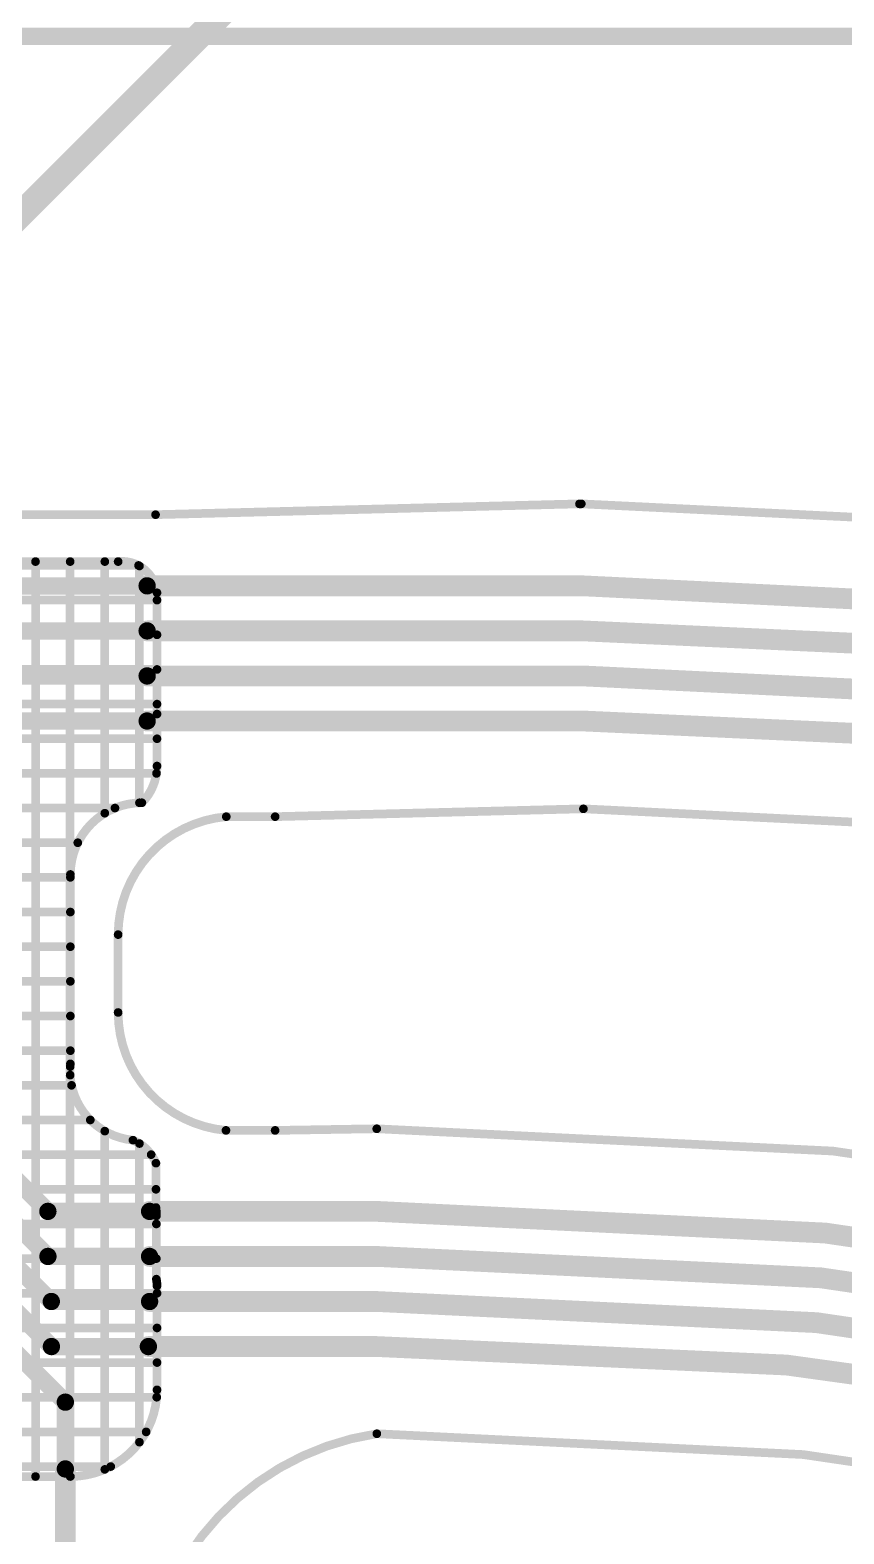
# Model space of a CAD drawing. Header units: inches. Extents: x -3.9 to 9.5, y -7 to 2.6.
# Drawn here: x 0.857 to 1.327, y -0.864 to 0.004 of the extents above; entities that cross this region are included whole.
import ezdxf

# ---------------------------------------------------------------- set-up
doc = ezdxf.new("R2010")
doc.units = ezdxf.units.IN
doc.header["$MEASUREMENT"] = 0
for name, color, linetype in [('Board Outline', 216, 'Continuous'), ('Bottom Layer', 5, 'Continuous'), ('Dimension', 6, 'Continuous'), ('Fabrication', 76, 'Continuous'), ('Top Layer', 1, 'Continuous')]:
    doc.layers.add(name, color=color, linetype=linetype)

msp = doc.modelspace()

# ---------------------------------------------------------------- linework, layer by layer
at = {"layer": 'Board Outline', "const_width": 0.005}
for points in [[(0.9299135, -0.2760443), (1.174583, -0.2698045)], [(1.174583, -0.2698045), (1.1756335, -0.2698042)], [(0.7858402, -0.2760443), (0.9299135, -0.2760443)], [(0.970717, -0.4503258), (0.9989224, -0.4503258)], [(0.9989224, -0.4503258), (1.1768424, -0.4457883)], [(0.908317, -0.5633294), (0.908317, -0.5183908)], [(0.9705536, -0.6313799), (0.9989224, -0.6313799)], [(0.9989224, -0.6313799), (1.0575815, -0.6304247)]]:
    msp.add_lwpolyline(points, dxfattribs=at)
at = {"layer": 'Board Outline', "const_width": 0.0025}
for points in [[(1.173333, -0.2698045, 1), (1.175833, -0.2698045, 1)], [(1.173333, -0.2698045, 1), (1.175833, -0.2698045, 1)], [(1.1743835, -0.2698042, 1), (1.1768835, -0.2698042, 1)], [(1.1743835, -0.2698042, 1), (1.1768835, -0.2698042, 1)], [(0.9286635, -0.2760443, 1), (0.9311635, -0.2760443, 1)], [(0.9286635, -0.2760443, 1), (0.9311635, -0.2760443, 1)], [(0.969467, -0.4503258, 1), (0.971967, -0.4503258, 1)], [(0.969467, -0.4503258, 1), (0.971967, -0.4503258, 1)], [(0.9976724, -0.4503258, 1), (1.0001724, -0.4503258, 1)], [(0.9976724, -0.4503258, 1), (1.0001724, -0.4503258, 1)], [(1.1755924, -0.4457883, 1), (1.1780924, -0.4457883, 1)], [(1.1755924, -0.4457883, 1), (1.1780924, -0.4457883, 1)], [(0.907067, -0.5183908, 1), (0.909567, -0.5183908, 1)], [(0.907067, -0.5183908, 1), (0.909567, -0.5183908, 1)], [(0.907067, -0.5633294, 1), (0.909567, -0.5633294, 1)], [(0.907067, -0.5633294, 1), (0.909567, -0.5633294, 1)], [(0.9693036, -0.6313799, 1), (0.9718036, -0.6313799, 1)], [(0.9693036, -0.6313799, 1), (0.9718036, -0.6313799, 1)], [(0.9976724, -0.6313799, 1), (1.0001724, -0.6313799, 1)], [(0.9976724, -0.6313799, 1), (1.0001724, -0.6313799, 1)], [(1.0563315, -0.6304247, 1), (1.0588315, -0.6304247, 1)], [(1.0563317, -0.6304355, 1), (1.0588317, -0.6304355, 1)], [(1.0563695, -0.8064197, 1), (1.0588695, -0.8064197, 1)], [(1.0563695, -0.8064198, 1), (1.0588695, -0.8064198, 1)]]:
    msp.add_lwpolyline(points, format="xyb", close=True, dxfattribs=at)
at = {"layer": 'Board Outline', "const_width": 0.005}
for points in [[(1.1756335, -0.2698042, -0.4137830578576681), (4.4171563, -3.5047678)], [(0.908317, -0.5183908, -0.389016451855684), (0.970717, -0.4503258)], [(1.1768424, -0.4457883, -0.4136722232397825), (4.2411723, -3.5050754)], [(0.9705536, -0.6313799, -0.3883257373484774), (0.908317, -0.5633294)], [(1.0575817, -0.6304355, -0.4137590145945721), (3.7473344, -3.3148612)], [(0.9241337, -0.9477242, -0.3454005329415482), (1.0576195, -0.8064197)], [(1.0576195, -0.8064198, -0.4137590145945721), (3.5713504, -3.3151722)]]:
    msp.add_lwpolyline(points, format="xyb", dxfattribs=at)
at = {"layer": 'Bottom Layer'}
for points, const_width in [([(0.6847548, -0.3171133), (0.9250528, -0.3171133)], 0.01), ([(0.9250528, -0.3171133), (1.1767548, -0.3171133)], 0.012), ([(0.6934556, -0.3431133), (0.9250528, -0.3431133)], 0.01), ([(0.9250528, -0.3431133), (1.1767548, -0.3431133)], 0.012), ([(0.7027548, -0.3691133), (0.9250528, -0.3691133)], 0.01), ([(0.9250528, -0.3691133), (1.1767548, -0.3691133)], 0.012), ([(0.7127548, -0.3951133), (0.9250528, -0.3951133)], 0.01), ([(0.9250528, -0.3951133), (1.1767548, -0.3951133)], 0.012), ([(0.7917549, -0.6021133), (0.8677549, -0.6781133)], 0.01), ([(0.7827964, -0.6191133), (0.8677964, -0.7041133)], 0.01), ([(0.7757548, -0.6361133), (0.8697548, -0.7301133)], 0.01), ([(0.7667965, -0.6531133), (0.8697964, -0.7561132)], 0.01), ([(0.7597549, -0.6701133), (0.877837, -0.7881954)], 0.01), ([(0.8677549, -0.6781133), (0.92647, -0.6781133)], 0.01), ([(0.92647, -0.6781133), (1.0577548, -0.6781133)], 0.012), ([(0.8677964, -0.7041133), (0.92647, -0.7041133)], 0.01), ([(0.92647, -0.7041133), (1.0577547, -0.7041133)], 0.012), ([(0.8697548, -0.7301133), (0.92647, -0.7301133)], 0.01), ([(0.92647, -0.7301133), (1.0577634, -0.7301133)], 0.012), ([(0.8697964, -0.7561132), (0.9257616, -0.7561132)], 0.01), ([(0.9257616, -0.7561132), (1.0577548, -0.7561132)], 0.012), ([(0.877837, -0.8267352), (0.877837, -0.7881954)], 0.01), ([(0.877837, -0.9452403), (0.877837, -0.8267352)], 0.012)]:
    msp.add_lwpolyline(points, dxfattribs=dict(at, const_width=const_width))
for points, const_width in [([(0.9220528, -0.3171133, 1), (0.9280528, -0.3171133, 1)], 0.006), ([(0.9225528, -0.3171133, 1), (0.9275528, -0.3171133, 1)], 0.005), ([(1.1737548, -0.3171133, 1), (1.1797548, -0.3171133, 1)], 0.006), ([(1.1737548, -0.3171134, 1), (1.1797548, -0.3171134, 1)], 0.006), ([(0.9220528, -0.3431133, 1), (0.9280528, -0.3431133, 1)], 0.006), ([(0.9225528, -0.3431133, 1), (0.9275528, -0.3431133, 1)], 0.005), ([(1.1737548, -0.3431133, 1), (1.1797548, -0.3431133, 1)], 0.006), ([(1.1737548, -0.3431133, 1), (1.1797548, -0.3431133, 1)], 0.006), ([(0.9220528, -0.3691133, 1), (0.9280528, -0.3691133, 1)], 0.006), ([(0.9225528, -0.3691133, 1), (0.9275528, -0.3691133, 1)], 0.005), ([(1.1737548, -0.3691133, 1), (1.1797548, -0.3691133, 1)], 0.006), ([(1.1737548, -0.3691133, 1), (1.1797548, -0.3691133, 1)], 0.006), ([(0.9220528, -0.3951133, 1), (0.9280528, -0.3951133, 1)], 0.006), ([(0.9225528, -0.3951133, 1), (0.9275528, -0.3951133, 1)], 0.005), ([(1.1737548, -0.3951133, 1), (1.1797548, -0.3951133, 1)], 0.006), ([(1.1737548, -0.3951133, 1), (1.1797548, -0.3951133, 1)], 0.006), ([(0.8652549, -0.6781133, 1), (0.8702549, -0.6781133, 1)], 0.005), ([(0.8652549, -0.6781133, 1), (0.8702549, -0.6781133, 1)], 0.005), ([(0.92347, -0.6781133, 1), (0.92947, -0.6781133, 1)], 0.006), ([(0.92397, -0.6781133, 1), (0.92897, -0.6781133, 1)], 0.005), ([(1.0547548, -0.6781133, 1), (1.0607548, -0.6781133, 1)], 0.006), ([(1.0547548, -0.6781133, 1), (1.0607548, -0.6781133, 1)], 0.006), ([(0.8652964, -0.7041133, 1), (0.8702964, -0.7041133, 1)], 0.005), ([(0.8652964, -0.7041133, 1), (0.8702964, -0.7041133, 1)], 0.005), ([(0.92347, -0.7041133, 1), (0.92947, -0.7041133, 1)], 0.006), ([(0.92397, -0.7041133, 1), (0.92897, -0.7041133, 1)], 0.005), ([(1.0547547, -0.7041133, 1), (1.0607547, -0.7041133, 1)], 0.006), ([(1.0547548, -0.7041133, 1), (1.0607548, -0.7041133, 1)], 0.006), ([(0.8672548, -0.7301133, 1), (0.8722548, -0.7301133, 1)], 0.005), ([(0.8672548, -0.7301133, 1), (0.8722548, -0.7301133, 1)], 0.005), ([(0.92347, -0.7301133, 1), (0.92947, -0.7301133, 1)], 0.006), ([(0.92397, -0.7301133, 1), (0.92897, -0.7301133, 1)], 0.005), ([(1.0547634, -0.7301133, 1), (1.0607634, -0.7301133, 1)], 0.006), ([(1.0547634, -0.7301133, 1), (1.0607634, -0.7301133, 1)], 0.006), ([(0.8672964, -0.7561132, 1), (0.8722964, -0.7561132, 1)], 0.005), ([(0.8672964, -0.7561132, 1), (0.8722964, -0.7561132, 1)], 0.005), ([(0.9227616, -0.7561132, 1), (0.9287616, -0.7561132, 1)], 0.006), ([(0.9232616, -0.7561132, 1), (0.9282616, -0.7561132, 1)], 0.005), ([(1.0547548, -0.7561132, 1), (1.0607548, -0.7561132, 1)], 0.006), ([(1.0547548, -0.7561132, 1), (1.0607548, -0.7561132, 1)], 0.006), ([(0.875337, -0.7881954, 1), (0.880337, -0.7881954, 1)], 0.005), ([(0.875337, -0.7881954, 1), (0.880337, -0.7881954, 1)], 0.005), ([(0.874837, -0.8267352, 1), (0.880837, -0.8267352, 1)], 0.006), ([(0.875337, -0.8267352, 1), (0.880337, -0.8267352, 1)], 0.005)]:
    msp.add_lwpolyline(points, format="xyb", close=True, dxfattribs=dict(at, const_width=const_width))
at = {"layer": 'Bottom Layer', "const_width": 0.012}
for points in [[(1.1767548, -0.3171134, -0.4142135623730951), (4.3699999, -3.5064711)], [(1.1767548, -0.3431133, -0.4142135716234306), (4.3430503, -3.5051133)], [(1.1767548, -0.3691133, -0.4142135530473893), (4.3174595, -3.5051133)], [(1.1767548, -0.3951133, -0.41421357178314), (4.2918691, -3.5051133)], [(1.0577548, -0.6781133, -0.4142135512752702), (3.6991407, -3.3151133)], [(1.0577548, -0.7041133, -0.4142135504340151), (3.6735502, -3.3151132)], [(1.0577634, -0.7301133, -0.4142125882663787), (3.6479596, -3.3151133)], [(1.0577548, -0.7561132, -0.4142135623856228), (3.6223691, -3.3151133)]]:
    msp.add_lwpolyline(points, format="xyb", dxfattribs=at)
at = {"layer": 'Dimension', "const_width": 0.01}
msp.add_lwpolyline([(0.6622205, -5e-07), (5.8, -5e-07)], dxfattribs=at)
at = {"layer": 'Fabrication', "const_width": 0.015}
msp.add_lwpolyline([(0.7467548, -0.2081133), (1.3122548, 0.3573867)], dxfattribs=at)
at = {"layer": 'Top Layer', "const_width": 0.005}
for points in [[(0.6434591, -0.3053628), (0.9200713, -0.3053628)], [(0.790755, -0.3031133), (0.908317, -0.3031133)], [(0.860624, -0.8311133), (0.860624, -0.3031133)], [(0.880624, -0.5945811), (0.880624, -0.3031133)], [(0.900624, -0.4483196), (0.900624, -0.3031133)], [(0.920624, -0.4423195), (0.920624, -0.3056671)], [(0.930754, -0.321114), (0.9307547, -0.3911133)], [(0.6495147, -0.3253628), (0.930754, -0.3253628)], [(-0.2705446, -0.3453628), (0.9307542, -0.3453628)], [(0.688554, -0.3653628), (0.9307544, -0.3653628)], [(0.730089, -0.3853628), (0.9307546, -0.3853628)], [(0.9307546, -0.4211134), (0.9307547, -0.3911133)], [(0.7311446, -0.4053628), (0.9307547, -0.4053628)], [(0.6892548, -0.4253628), (0.9304555, -0.4253628)], [(0.6892548, -0.4453628), (0.9064866, -0.4453628)], [(0.6817553, -0.4653628), (0.8850232, -0.4653628)], [(0.4499723, -0.4853628), (0.8807546, -0.4853628)], [(0.8807546, -0.5929724), (0.8807546, -0.4836797)], [(0.4545458, -0.5053628), (0.8807546, -0.5053628)], [(-0.2362452, -0.5253628), (0.8807546, -0.5253628)], [(-0.2362452, -0.5453628), (0.8807546, -0.5453628)], [(-0.2362452, -0.5653628), (0.8807546, -0.5653628)], [(-0.2362452, -0.5853628), (0.8807546, -0.5853628)], [(0.880624, -0.8311133), (0.880624, -0.5994719)], [(-0.237388, -0.6053628), (0.881424, -0.6053628)], [(-0.2564471, -0.6253628), (0.8922471, -0.6253628)], [(0.900624, -0.8270015), (0.900624, -0.6318086)], [(0.920624, -0.8112976), (0.920624, -0.6389644)], [(-0.2692452, -0.6453628), (0.9273972, -0.6453628)], [(0.9301304, -0.6502829), (0.9301314, -0.6758659)], [(-0.2692452, -0.6653628), (0.930131, -0.6653628)], [(-0.2692452, -0.6853628), (0.9303705, -0.6853628)], [(0.9303702, -0.7172117), (0.9303705, -0.680729)], [(-0.2692452, -0.7053628), (0.9303703, -0.7053628)], [(0.9307546, -0.7811134), (0.9307548, -0.7211133)], [(-0.2692452, -0.7253628), (0.9307548, -0.7253628)], [(-0.2692452, -0.7453628), (0.9307547, -0.7453628)], [(-0.2692452, -0.7653628), (0.9307547, -0.7653628)], [(0.7662932, -0.7853628), (0.930575, -0.7853628)], [(0.7710562, -0.8053628), (0.9244873, -0.8053628)], [(0.7830878, -0.8253628), (0.9040476, -0.8253628)], [(0.8007547, -0.8311133), (0.8807547, -0.8311133)]]:
    msp.add_lwpolyline(points, dxfattribs=at)
at = {"layer": 'Top Layer', "const_width": 0.0025}
for points in [[(0.859374, -0.3031133, 1), (0.861874, -0.3031133, 1)], [(0.879374, -0.3031133, 1), (0.881874, -0.3031133, 1)], [(0.899374, -0.3031133, 1), (0.901874, -0.3031133, 1)], [(0.907067, -0.3031133, 1), (0.909567, -0.3031133, 1)], [(0.9070677, -0.3031133, 1), (0.9095677, -0.3031133, 1)], [(0.9188213, -0.3053628, 1), (0.9213213, -0.3053628, 1)], [(0.919374, -0.3056671, 1), (0.921874, -0.3056671, 1)], [(0.9295039, -0.321114, 1), (0.9320039, -0.321114, 1)], [(0.929504, -0.321114, 1), (0.932004, -0.321114, 1)], [(0.929504, -0.3253628, 1), (0.932004, -0.3253628, 1)], [(0.9295042, -0.3453628, 1), (0.9320042, -0.3453628, 1)], [(0.9295044, -0.3653628, 1), (0.9320044, -0.3653628, 1)], [(0.9295046, -0.3853628, 1), (0.9320046, -0.3853628, 1)], [(0.9295047, -0.3911133, 1), (0.9320047, -0.3911133, 1)], [(0.9295047, -0.3911133, 1), (0.9320047, -0.3911133, 1)], [(0.9295047, -0.4053628, 1), (0.9320047, -0.4053628, 1)], [(0.9292055, -0.4253628, 1), (0.9317055, -0.4253628, 1)], [(0.9295046, -0.4211134, 1), (0.9320046, -0.4211134, 1)], [(0.9295046, -0.4211418, 1), (0.9320046, -0.4211418, 1)], [(0.919374, -0.4423195, 1), (0.921874, -0.4423195, 1)], [(0.9207541, -0.4422924, 1), (0.9232541, -0.4422924, 1)], [(0.9207542, -0.4422924, 1), (0.9232542, -0.4422924, 1)], [(0.899374, -0.4483196, 1), (0.901874, -0.4483196, 1)], [(0.9052366, -0.4453628, 1), (0.9077366, -0.4453628, 1)], [(0.8837732, -0.4653628, 1), (0.8862732, -0.4653628, 1)], [(0.8795046, -0.4836797, 1), (0.8820046, -0.4836797, 1)], [(0.8795046, -0.4836797, 1), (0.8820046, -0.4836797, 1)], [(0.8795046, -0.4853628, 1), (0.8820046, -0.4853628, 1)], [(0.8795046, -0.5053628, 1), (0.8820046, -0.5053628, 1)], [(0.8795046, -0.5253628, 1), (0.8820046, -0.5253628, 1)], [(0.8795046, -0.5453628, 1), (0.8820046, -0.5453628, 1)], [(0.8795046, -0.5653628, 1), (0.8820046, -0.5653628, 1)], [(0.8795046, -0.5853628, 1), (0.8820046, -0.5853628, 1)], [(0.879374, -0.5945811, 1), (0.881874, -0.5945811, 1)], [(0.879374, -0.5994719, 1), (0.881874, -0.5994719, 1)], [(0.8795045, -0.592973, 1), (0.8820045, -0.592973, 1)], [(0.8795046, -0.5929724, 1), (0.8820046, -0.5929724, 1)], [(0.880174, -0.6053628, 1), (0.882674, -0.6053628, 1)], [(0.8909971, -0.6253628, 1), (0.8934971, -0.6253628, 1)], [(0.899374, -0.6318086, 1), (0.901874, -0.6318086, 1)], [(0.9156078, -0.6370103, 1), (0.9181078, -0.6370103, 1)], [(0.915608, -0.6370103, 1), (0.918108, -0.6370103, 1)], [(0.919374, -0.6389644, 1), (0.921874, -0.6389644, 1)], [(0.9261472, -0.6453628, 1), (0.9286472, -0.6453628, 1)], [(0.9288803, -0.6502826, 1), (0.9313803, -0.6502826, 1)], [(0.9288804, -0.6502829, 1), (0.9313804, -0.6502829, 1)], [(0.928881, -0.6653628, 1), (0.931381, -0.6653628, 1)], [(0.9288814, -0.6758659, 1), (0.9313814, -0.6758659, 1)], [(0.9288814, -0.6758674, 1), (0.9313814, -0.6758674, 1)], [(0.9291205, -0.680729, 1), (0.9316205, -0.680729, 1)], [(0.9291205, -0.6853628, 1), (0.9316205, -0.6853628, 1)], [(0.929121, -0.6804888, 1), (0.931621, -0.6804888, 1)], [(0.9291203, -0.7053628, 1), (0.9316203, -0.7053628, 1)], [(0.9291202, -0.7172117, 1), (0.9316202, -0.7172117, 1)], [(0.9291202, -0.7172125, 1), (0.9316202, -0.7172125, 1)], [(0.9295048, -0.7211133, 1), (0.9320048, -0.7211133, 1)], [(0.9295051, -0.7209835, 1), (0.9320051, -0.7209835, 1)], [(0.9295048, -0.7253628, 1), (0.9320048, -0.7253628, 1)], [(0.9295047, -0.7453628, 1), (0.9320047, -0.7453628, 1)], [(0.9295047, -0.7653628, 1), (0.9320047, -0.7653628, 1)], [(0.9295045, -0.78113, 1), (0.9320045, -0.78113, 1)], [(0.9295046, -0.7811134, 1), (0.9320046, -0.7811134, 1)], [(0.929325, -0.7853628, 1), (0.931825, -0.7853628, 1)], [(0.9232373, -0.8053628, 1), (0.9257373, -0.8053628, 1)], [(0.919374, -0.8112976, 1), (0.921874, -0.8112976, 1)], [(0.9027976, -0.8253628, 1), (0.9052976, -0.8253628, 1)], [(0.859374, -0.8311133, 1), (0.861874, -0.8311133, 1)], [(0.879374, -0.8311133, 1), (0.881874, -0.8311133, 1)], [(0.8795047, -0.8311133, 1), (0.8820047, -0.8311133, 1)], [(0.8795047, -0.8311133, 1), (0.8820047, -0.8311133, 1)], [(0.899374, -0.8270015, 1), (0.901874, -0.8270015, 1)]]:
    msp.add_lwpolyline(points, format="xyb", close=True, dxfattribs=at)
at = {"layer": 'Top Layer', "const_width": 0.005}
for points in [[(0.9083177, -0.3031133, -0.4144184127925691), (0.9307539, -0.321114)], [(0.9307546, -0.4211418, -0.1986928959623489), (0.9220042, -0.4422924)], [(0.8807546, -0.4836797, -0.4134368726706577), (0.9220041, -0.4422924)], [(0.9168578, -0.6370103, -0.4156213953857004), (0.8807545, -0.592973)], [(0.916858, -0.6370103, -0.199364602170817), (0.9301303, -0.6502826)], [(0.9301314, -0.6758674, -0.0259054038523433), (0.930371, -0.6804888)], [(0.9303702, -0.7172125, -0.0509024629942898), (0.9307551, -0.7209835)], [(0.9307545, -0.78113, -0.4143104563367069), (0.8807547, -0.8311133)]]:
    msp.add_lwpolyline(points, format="xyb", dxfattribs=at)

doc.saveas('drawing.dxf')
